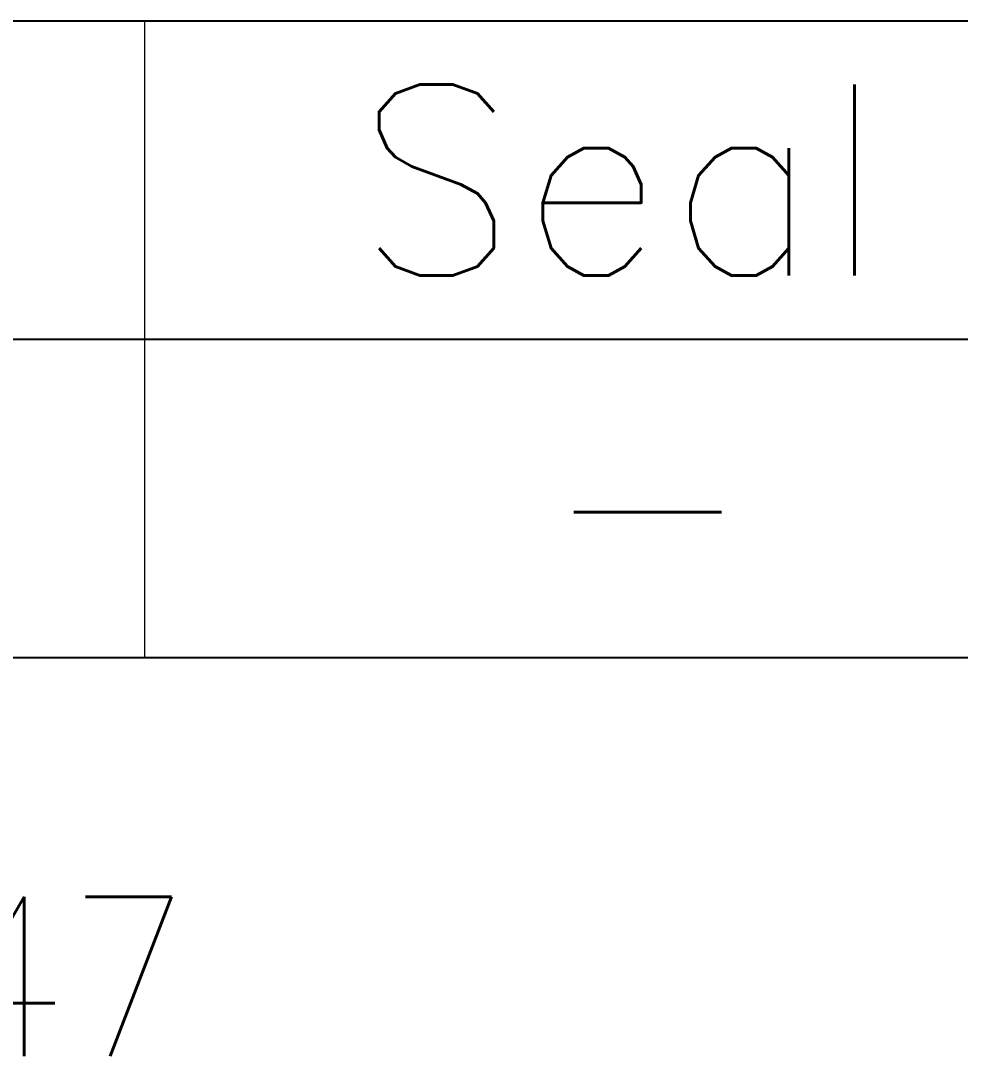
# Model space of a CAD drawing. Header units: inches. Extents: x 47316 to 59086, y 3141 to 11743.
# Drawn here: x 53607.56 to 53622.3, y 8458.92 to 8475.17 of the extents above; entities that cross this region are included whole.
import ezdxf

# ---------------------------------------------------------------- set-up
doc = ezdxf.new("R2010")
doc.units = ezdxf.units.IN
doc.header["$MEASUREMENT"] = 0
doc.styles.get("Standard").update_dxf_attribs({"font": ''})
doc.styles.get('Standard').set_extended_font_data('SimSun')

msp = doc.modelspace()

# ---------------------------------------------------------------- linework, layer by layer
at = {"color": 0, "linetype": 'Continuous', "lineweight": -2}
for p, q in [((53557.011, 8475.172), (53639.511, 8475.172)), ((53557.011, 8470.172), (53639.511, 8470.172))]:
    msp.add_line(p, q, dxfattribs=at)
at = {"color": 7, "linetype": 'Continuous', "lineweight": 15}
msp.add_line((53609.511, 8470.172), (53609.511, 8475.172), dxfattribs=at)
at = {"color": 102, "linetype": 'Continuous', "lineweight": 15}
msp.add_line((53609.511, 8465.172), (53609.511, 8470.172), dxfattribs=at)
at = {"color": 0, "linetype": 'Continuous', "lineweight": -2}
msp.add_lwpolyline([(53557.011, 8465.172), (53557.011, 8470.172), (53639.511, 8470.172), (53639.511, 8465.172)], close=True, dxfattribs=at)

# ---------------------------------------------------------------- texts
at = {"color": 7, "linetype": 'Continuous', "lineweight": 15, "insert": (53612.797, 8474.172), "char_height": 3, "width": 9.28571, "attachment_point": 1}
msp.add_mtext('\\Fromans.shx;\\W1.0000000000;\\T1.0000000000;\\o\\lSeal', dxfattribs=at)
at = {"color": 140, "linetype": 'Continuous', "lineweight": 15, "insert": (53615.725, 8469.172), "char_height": 3, "width": 3.71429, "attachment_point": 1}
msp.add_mtext('\\Fromans.shx;\\W1.0000000000;\\T1.0000000000;\\o\\l-', dxfattribs=at)
at = {"color": 42, "linetype": 'Continuous', "lineweight": 15, "insert": (53580.904, 8461.422), "char_height": 2.5, "width": 34.71429, "attachment_point": 1}
msp.add_mtext('\\Fromans.shx;\\W0.9000000000;\\T1.0000000000;\\o\\l : 1 : 8892715047', dxfattribs=at)

doc.saveas('drawing.dxf')
